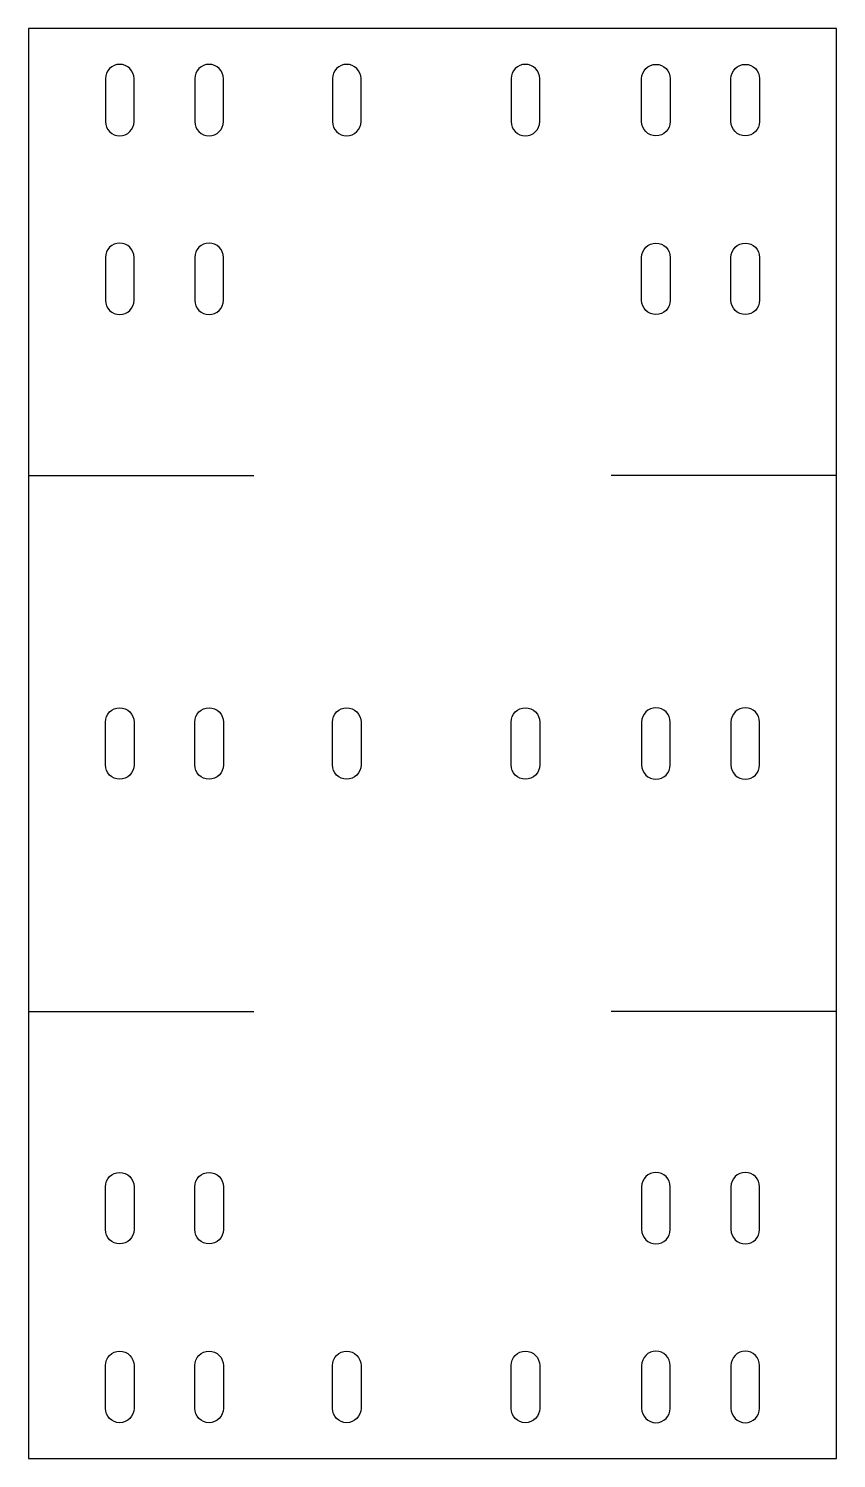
# Model space of a CAD drawing. Header units: millimetres. Extents: x 881 to 1107, y -17 to 383.
import ezdxf

# ---------------------------------------------------------------- set-up
doc = ezdxf.new("R2010")
doc.units = ezdxf.units.MM
doc.header["$MEASUREMENT"] = 0

# ---------------------------------------------------------------- blocks, each defined once
blk = doc.blocks.new('A$C511E6CCA')
for points in [[(0, 370), (0, 370, 0.414214), (4, 374), (4, 386, 0.414214), (0, 390), (0, 390, 0.414214), (-4, 386), (-4, 374, 0.414214)], [(0, 210), (0, 210, -0.414214), (4, 206), (4, 194, -0.414214), (0, 190), (0, 190, -0.414214), (-4, 194), (-4, 206, -0.414214)], [(0, 30), (0, 30, -0.414214), (4, 26), (4, 14, -0.414214), (0, 10), (0, 10, -0.414214), (-4, 14), (-4, 26, -0.414214)]]:
    blk.add_lwpolyline(points, format="xyb", close=True)

msp = doc.modelspace()

# ---------------------------------------------------------------- linework, layer by layer
for p, q in [((880.77, 382.98), (880.77, -17.02)), ((1106.77, 382.98), (880.77, 382.98)), ((1106.77, -17.02), (1106.77, 382.98)), ((880.77, -17.02), (1106.77, -17.02))]:
    msp.add_line(p, q)
at = {"color": 30, "true_color": 0xf8991e}
for p, q in [((880.77, 257.98), (943.77, 257.98)), ((1106.77, 257.98), (1043.77, 257.98)), ((880.77, 107.98), (943.77, 107.98)), ((1106.77, 107.98), (1043.77, 107.98))]:
    msp.add_line(p, q, dxfattribs=at)
for points in [[(906.27, 352.98), (906.27, 352.98, 0.414214), (910.27, 356.98), (910.27, 368.98, 0.414214), (906.27, 372.98), (906.27, 372.98, 0.414214), (902.27, 368.98), (902.27, 356.98, 0.414214)], [(931.27, 352.98), (931.27, 352.98, 0.414214), (935.27, 356.98), (935.27, 368.98, 0.414214), (931.27, 372.98), (931.27, 372.98, 0.414214), (927.27, 368.98), (927.27, 356.98, 0.414214)], [(1056.27, 352.98), (1056.27, 352.98, -0.414214), (1052.27, 356.98), (1052.27, 368.98, -0.414214), (1056.27, 372.98), (1056.27, 372.98, -0.414214), (1060.27, 368.98), (1060.27, 356.98, -0.414214)], [(1081.27, 352.98), (1081.27, 352.98, -0.414214), (1077.27, 356.98), (1077.27, 368.98, -0.414214), (1081.27, 372.98), (1081.27, 372.98, -0.414214), (1085.27, 368.98), (1085.27, 356.98, -0.414214)], [(906.27, 302.98), (906.27, 302.98, 0.414214), (910.27, 306.98), (910.27, 318.98, 0.414214), (906.27, 322.98), (906.27, 322.98, 0.414214), (902.27, 318.98), (902.27, 306.98, 0.414214)], [(931.27, 302.98), (931.27, 302.98, 0.414214), (935.27, 306.98), (935.27, 318.98, 0.414214), (931.27, 322.98), (931.27, 322.98, 0.414214), (927.27, 318.98), (927.27, 306.98, 0.414214)], [(1056.27, 302.98), (1056.27, 302.98, -0.414214), (1052.27, 306.98), (1052.27, 318.98, -0.414214), (1056.27, 322.98), (1056.27, 322.98, -0.414214), (1060.27, 318.98), (1060.27, 306.98, -0.414214)], [(1081.27, 302.98), (1081.27, 302.98, -0.414214), (1077.27, 306.98), (1077.27, 318.98, -0.414214), (1081.27, 322.98), (1081.27, 322.98, -0.414214), (1085.27, 318.98), (1085.27, 306.98, -0.414214)], [(906.27, 192.98), (906.27, 192.98, -0.414214), (910.27, 188.98), (910.27, 176.98, -0.414214), (906.27, 172.98), (906.27, 172.98, -0.414214), (902.27, 176.98), (902.27, 188.98, -0.414214)], [(931.27, 192.98), (931.27, 192.98, -0.414214), (935.27, 188.98), (935.27, 176.98, -0.414214), (931.27, 172.98), (931.27, 172.98, -0.414214), (927.27, 176.98), (927.27, 188.98, -0.414214)], [(1056.27, 192.98), (1056.27, 192.98, 0.414214), (1052.27, 188.98), (1052.27, 176.98, 0.414214), (1056.27, 172.98), (1056.27, 172.98, 0.414214), (1060.27, 176.98), (1060.27, 188.98, 0.414214)], [(1081.27, 192.98), (1081.27, 192.98, 0.414214), (1077.27, 188.98), (1077.27, 176.98, 0.414214), (1081.27, 172.98), (1081.27, 172.98, 0.414214), (1085.27, 176.98), (1085.27, 188.98, 0.414214)], [(906.27, 62.98), (906.27, 62.98, -0.414214), (910.27, 58.98), (910.27, 46.98, -0.414214), (906.27, 42.98), (906.27, 42.98, -0.414214), (902.27, 46.98), (902.27, 58.98, -0.414214)], [(931.27, 62.98), (931.27, 62.98, -0.414214), (935.27, 58.98), (935.27, 46.98, -0.414214), (931.27, 42.98), (931.27, 42.98, -0.414214), (927.27, 46.98), (927.27, 58.98, -0.414214)], [(1056.27, 62.98), (1056.27, 62.98, 0.414214), (1052.27, 58.98), (1052.27, 46.98, 0.414214), (1056.27, 42.98), (1056.27, 42.98, 0.414214), (1060.27, 46.98), (1060.27, 58.98, 0.414214)], [(1081.27, 62.98), (1081.27, 62.98, 0.414214), (1077.27, 58.98), (1077.27, 46.98, 0.414214), (1081.27, 42.98), (1081.27, 42.98, 0.414214), (1085.27, 46.98), (1085.27, 58.98, 0.414214)], [(906.27, 12.98), (906.27, 12.98, -0.414214), (910.27, 8.98), (910.27, -3.02, -0.414214), (906.27, -7.02), (906.27, -7.02, -0.414214), (902.27, -3.02), (902.27, 8.98, -0.414214)], [(931.27, 12.98), (931.27, 12.98, -0.414214), (935.27, 8.98), (935.27, -3.02, -0.414214), (931.27, -7.02), (931.27, -7.02, -0.414214), (927.27, -3.02), (927.27, 8.98, -0.414214)], [(1056.27, 12.98), (1056.27, 12.98, 0.414214), (1052.27, 8.98), (1052.27, -3.02, 0.414214), (1056.27, -7.02), (1056.27, -7.02, 0.414214), (1060.27, -3.02), (1060.27, 8.98, 0.414214)], [(1081.27, 12.98), (1081.27, 12.98, 0.414214), (1077.27, 8.98), (1077.27, -3.02, 0.414214), (1081.27, -7.02), (1081.27, -7.02, 0.414214), (1085.27, -3.02), (1085.27, 8.98, 0.414214)]]:
    msp.add_lwpolyline(points, format="xyb", close=True)

# ---------------------------------------------------------------- block references
for p in [(969.77, -17.02), (1019.77, -17.02)]:
    msp.add_blockref('A$C511E6CCA', p)

doc.saveas('drawing.dxf')
